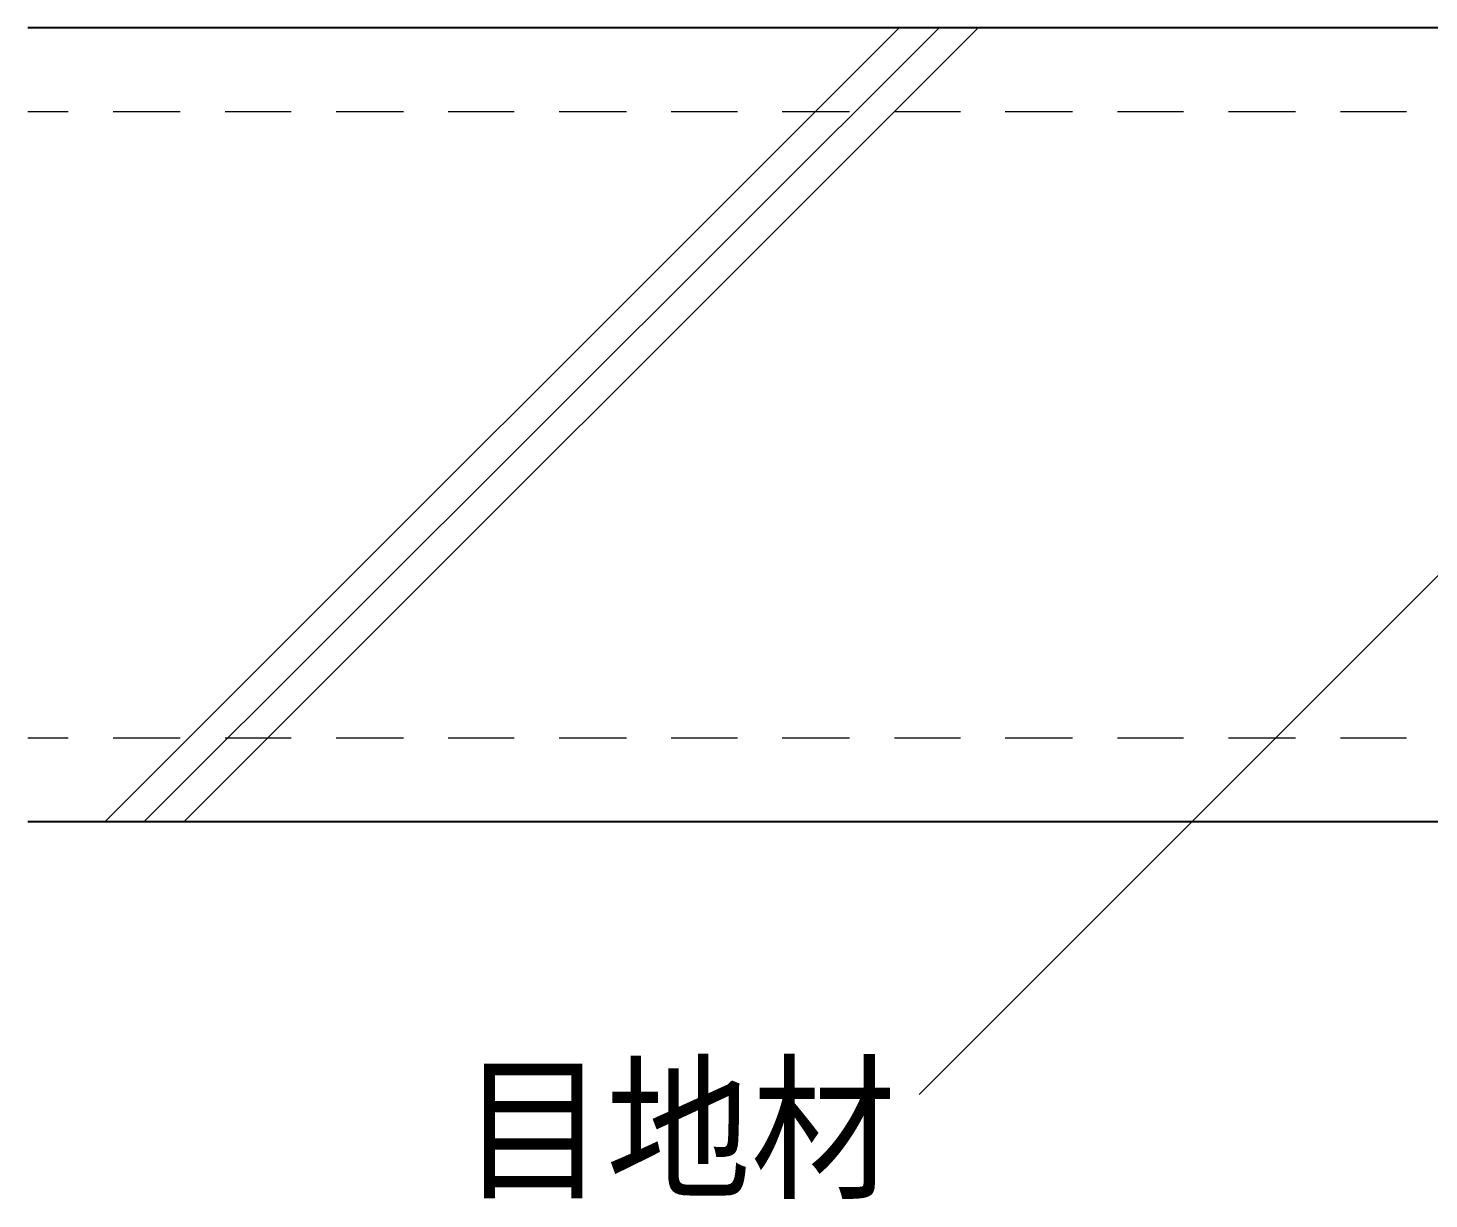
# Model space of a CAD drawing. Header units: millimetres. Extents: x 0 to 420, y 0 to 297.
# Drawn here: x 240.98 to 266.11, y 78.01 to 99.02 of the extents above; entities that cross this region are included whole.
import ezdxf
from ezdxf.enums import TextEntityAlignment as Align

# ---------------------------------------------------------------- set-up
doc = ezdxf.new("R2010")
doc.units = ezdxf.units.MM
doc.styles.add('kst32b', font='NotoSansJP-Variable.ttf')

msp = doc.modelspace()

# ---------------------------------------------------------------- linework, layer by layer
at = {"lineweight": 25}
for points in [[(267.229, 99.018), (240.982, 99.018)], [(267.229, 84.772), (240.982, 84.772)]]:
    msp.add_lwpolyline(points, dxfattribs=at)
at = {"lineweight": 13}
for points in [[(242.358, 84.772), (256.604, 99.018)], [(243.057, 84.772), (257.323, 99.018)], [(243.777, 84.772), (258.022, 99.018)], [(241.702, 97.515), (240.982, 97.515)], [(243.713, 97.515), (242.507, 97.515)], [(245.703, 97.515), (244.517, 97.515)], [(247.714, 97.515), (246.507, 97.515)], [(249.703, 97.515), (248.518, 97.515)], [(251.714, 97.515), (250.507, 97.515)], [(253.704, 97.515), (252.518, 97.515)], [(255.714, 97.515), (254.508, 97.515)], [(257.704, 97.515), (256.519, 97.515)], [(259.715, 97.515), (258.509, 97.515)], [(261.705, 97.515), (260.519, 97.515)], [(263.716, 97.515), (262.509, 97.515)], [(265.705, 97.515), (264.52, 97.515)], [(256.963, 79.883), (267.864, 90.784)], [(241.702, 86.275), (240.982, 86.275)], [(243.713, 86.275), (242.507, 86.275)], [(245.703, 86.275), (244.517, 86.275)], [(247.714, 86.275), (246.507, 86.275)], [(249.703, 86.275), (248.518, 86.275)], [(251.714, 86.275), (250.507, 86.275)], [(253.704, 86.275), (252.518, 86.275)], [(255.714, 86.275), (254.508, 86.275)], [(257.704, 86.275), (256.519, 86.275)], [(259.715, 86.275), (258.509, 86.275)], [(261.705, 86.275), (260.519, 86.275)], [(263.716, 86.275), (262.509, 86.275)], [(265.705, 86.275), (264.52, 86.275)]]:
    msp.add_lwpolyline(points, dxfattribs=at)

# ---------------------------------------------------------------- texts
at = {"style": 'kst32b'}
msp.add_text('目地材', height=2.0791, dxfattribs=at).set_placement((248.751, 78.232), (256.547, 78.232), align=Align.FIT)

doc.saveas('drawing.dxf')
